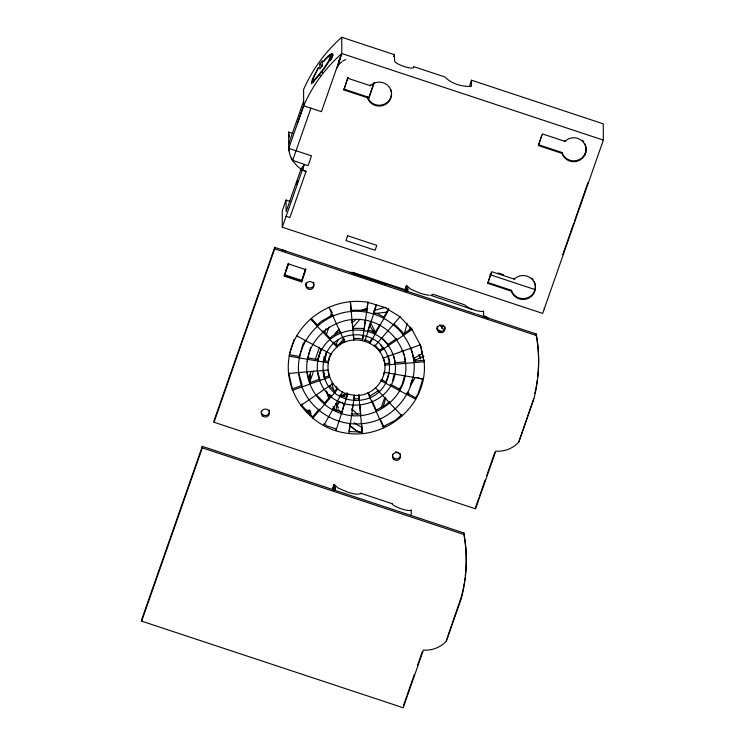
<?xml version="1.0" encoding="UTF-8"?>
<svg xmlns="http://www.w3.org/2000/svg" width="745" height="745" viewBox="0 0 745 745"><rect width="100%" height="100%" fill="white"/><g stroke="black" fill="none" stroke-linecap="round" stroke-linejoin="round"><path stroke-width="1.12" d="M405.476 363.355L404.628 356.79M465.308 575.838A154.932 150.686 -0.1 0 0 463.874 532.964L202.333 446.376L141.662 619.654L141.662 621.153L403.213 707.75L423.393 650.096A27.891 27.146 -0.1 0 0 446.413 641.035L446.413 640.3M429.176 295.244A13.857 2.999 19.3 0 1 419.91 293.102L410.607 289.162L406.481 285.447L406.5 291.016L475.599 313.924M289.013 150.835L288.762 148.311L303.653 105.781L303.597 89.512A153.964 149.773 -0.2 0 1 341.741 37.25L394.375 54.683L394.636 60.932A10.011 2.198 19.3 0 0 403.622 66.342A10.011 2.198 19.3 0 0 413.559 67.441L413.615 66.612L444.979 76.996C451.135 83.589 461.826 86.867 470.775 86.364L471.51 85.777L471.492 80.209L603.282 123.847L603.338 140.107L542.677 313.422L282.29 227.206L282.234 210.956L286.061 200.033L290.112 201.374M391.982 503.648L360.645 493.209L360.198 493.888L356.818 494.196A13.857 3.027 19.3 0 1 347.543 492.063L338.239 488.115L334.123 484.371L334.123 490.005M281.694 249.715L285.521 250.953M420.757 345.643L424.11 361.744C428.561 404.395 386.012 440.854 344.544 432.854C309.315 427.22 282.672 391.637 289.256 356.175L289.246 354.704L299.555 356.455L299.555 357.935M350.234 423.086L348.995 431.56L362.294 432.109L362.303 433.581L358.801 395.092M352.05 410.607L352.869 405.019M353.763 400.372C309.603 396.061 314.753 332.568 358.839 334.831C403.008 339.143 397.849 402.626 353.763 400.372L354.341 394.887M330.966 353.726L329.225 357.153L328.359 362.843L289.256 356.175C295.607 320.536 332.773 296.091 368.058 302.349L362.47 340.651L363.048 335.222M363.951 330.538L365.255 320.08M366.587 312.462L367.89 301.995M349.005 433.031L354.499 395.372C374.027 397.234 390.529 376.029 383.293 357.665M324.746 361.111L326.385 352.18L324.755 360.72M383.368 375.089L383.805 372.984M330.408 56.052L330.771 56.592C326.487 65.588 320.033 74.034 312.993 81.037L313.766 77.061L318.543 67.525L312.434 78.83L311.382 83.85C319.67 75.189 327.558 65.15 332.95 54.357L332.577 53.631C328.657 54.692 325.435 58.24 323.498 61.639C325.397 59.712 330.24 53.426 331.897 57.728M323.302 361.977L324.196 356.315M389.067 372.789L385.687 383.247M534.845 393.323L534.966 392.82A154.932 150.769 -0.3 0 0 535.86 388.601M317.985 361.074L320.005 351.919L321.71 348.986M392.587 380.322L394.04 374.847M299.555 356.455L302.675 344.851L305.385 340.232M410.197 386.338L411.901 380.006M307.685 359.313L310.497 347.626M404.637 375.424L402.095 384.625L399.441 389.095L399.441 390.566M404.116 334.626L407.217 323.498M383.172 406.612L385.836 397.793M289.6 353.605L294.219 339.301M341.555 413.289L344.311 403.25M346.22 398.836L347.44 393.556M368.281 328.992L370.358 322.576M376.197 304.491L373.524 312.76L378.171 313.943L383.871 317.1L383.871 318.571M347.757 394.077L336.07 430.265L336.06 428.785L327.586 426.196L323.824 423.868L323.833 425.339L342.672 391.833M376.532 304.938L364.854 341.117L364.845 339.646L369.92 341.89L369.93 343.371L388.778 309.855M422.992 378.646L418.019 394.04L415.626 397.709L415.635 399.19L381.198 380.853L381.198 379.382L385.687 381.766M337.411 66.668L340.307 57.765M337.625 66.286L341.797 53.51L341.741 37.25M282.29 227.206L304.239 164.533L301.399 169.217L306.037 171.443L289.907 217.54L286.117 216.292M381.254 407.608L384.662 397.718M306.037 171.443L302.247 170.195L297.292 166.144L292.571 160.65L310.944 108.193M309.594 381.291L310.348 379.121L310.293 374.53L308.765 378.898M308.458 378.879L311.131 371.243M315.321 359.23L319.512 347.226M324.466 333.043L325.984 328.675M330.175 316.672L331.702 312.304M301.353 406.099L302.116 403.902M309.417 383.032L313.645 370.954M317.482 359.965L321.319 348.986M326.319 334.701L329.001 327.018M288.743 143.701L303.634 101.143M297.302 123.884L303.653 105.753M141.662 621.153L202.333 447.875L202.333 446.376M301.38 167.998L286.099 211.664L286.061 200.033M338.528 61.956L339.944 57.905M341.797 53.51L321.44 111.666L303.653 105.781A153.964 149.773 -0.2 0 1 341.797 53.519L603.338 140.107M296.622 184.099L297.767 180.821M406.5 291.016L274.709 247.377L214.02 420.748L214.029 422.238L475.571 508.863L495.76 451.172A27.891 27.155 -0.3 0 0 518.781 442.111L533.681 399.544A154.932 150.769 -0.3 0 0 536.251 335.483L536.251 333.993L476.651 314.26M214.029 422.238L274.719 248.858L274.709 247.377M343.873 89.931L347.943 77.433L343.873 89.931L367.546 97.772L368.626 100.23A12.32 11.985 -0.2 0 0 386.413 103.834A12.32 11.985 -0.2 0 0 388.555 86.28A12.32 11.985 -0.2 0 0 370.395 85.74L347.943 78.299M285.773 270.621L288.259 263.506M288.622 263.972L305.822 269.671L301.557 281.871L284.357 276.171L288.622 263.199L284.348 275.399L301.548 281.098L305.822 268.898M301.557 281.871L305.459 269.215M368.468 98.387L373.813 83.105M368.3 99.858L374.279 82.769M393.639 56.806L394.375 54.683M471.492 80.209L470.002 84.464L470.011 86.69M334.123 484.371C331.897 489.297 332.717 491.123 334.552 484.818M332.931 488.729L334.403 484.52M332.996 489.782L334.105 486.615L335.446 487.072L335.455 490.461M333.369 490.014L334.105 487.9L335.446 488.347M406.481 285.447L404.991 289.703L405.746 290.774M405.289 289.805L406.761 285.586M405.364 290.829L406.472 287.663L407.804 288.11L407.832 291.481M405.736 291.053L406.481 288.939L407.813 289.386M487.733 283.333L491.802 271.711L514.255 279.142A12.32 11.985 -0.2 0 1 532.414 279.692A12.32 11.985 -0.2 0 1 530.263 297.236A12.32 11.985 -0.2 0 1 512.476 293.632L511.396 291.174L487.733 283.333L491.057 272.949M538.411 145.564L542.481 133.932L564.933 141.364A12.32 11.985 -0.2 0 1 583.093 141.913A12.32 11.985 -0.2 0 1 580.942 159.458A12.32 11.985 -0.2 0 1 563.164 155.854L562.075 153.395L538.411 145.564L541.736 135.171M584.723 155.491L585.877 152.203M403.585 705.161L406.649 696.417M407.031 695.327L414.332 674.476M417.405 665.704L422.396 651.437M562.764 254.585L573.827 222.969M574.591 220.781L587.945 182.627M475.561 507.382L479.007 497.539M479.389 496.449L485.153 479.985M486.69 475.589L494.755 452.532M446.795 639.21L461.304 596.996M446.413 641.035L461.313 598.496A154.932 150.695 -0.6 0 0 463.893 534.472L463.874 532.964M533.662 398.743L518.781 442.111M314.055 80.823L313.403 82.593L311.466 81.484M409.126 330.314L410.346 327.074M336.405 68.913L338.5 64.945L341.694 61.733M304.239 164.533L301.902 169.488L302.87 168.426L302.153 169.627L302.545 169.348M369.92 341.89L371.895 338.398M374.931 334.486L374.921 333.006L379.354 325.118M383.871 317.1L388.769 308.383M441.645 327.288L442.856 325.351M441.655 328.294L443.471 325.388M339.254 401.35L336.74 405.243L336.815 410.728M342.393 396.48L343.65 394.533M336.153 407.189L339.897 401.378M343.035 396.517L344.916 393.593M341.34 412.665L342.607 410.709M319.791 64.089L322.352 60.708L322.362 65.56L319.81 68.94L319.791 64.089L322.492 66.026M339.189 344.218L343.641 338.854M352.562 328.117L359.993 319.177M338.09 388.769L312.602 418.401L312.593 416.911L319.307 409.107M324.606 404.433L324.606 402.961L331.32 395.157M334.794 392.596L334.784 391.116L337.42 388.052M389.486 360.012L389.663 363.234L384.55 363.681L384.56 365.162L424.11 361.744L420.245 344.87L412.032 329.532L400.009 316.802L374.521 346.434L374.512 344.944M338.975 329.43L334.486 334.635L339.208 329.057M310.656 319.233L337.01 347.161L337.457 345.177L344.805 340.772M379.047 390.231L369.874 396.07L369.883 397.551M330.11 57.291L330.771 56.592M330.035 339.767L330.026 338.286L332.168 336.163L340.53 331.357L340.54 332.829M317.426 326.403L317.426 324.932L320.797 321.607L332.968 314.679L332.978 316.159M389.579 401.387L386.45 404.433L376.253 410.141L376.262 411.622M401.937 414.49L395.399 420.338L383.601 426.326L383.601 427.807L367.797 392.95M352.05 322.557L355.98 319.456M412.032 329.532L379.522 351.742L379.522 350.252L383.722 347.384L383.731 348.865M388.145 345.848L388.145 344.367L396.703 338.519L396.713 339.999M403.464 335.39L403.455 333.909L412.022 328.061M300.58 405.662L333.08 383.461M331.897 56.229L330.1 54.627L332.056 56.257L331.404 56.685L329.448 55.056M342.626 61.081L345.699 59.553M413.466 358.559L422.452 353.549M341.992 396.647L347.133 393.956L354.406 395.372M341.126 395.949L347.282 392.857M413.41 360.897L423.924 356.324M328.238 371.522L329.653 377.072L292.357 390.333L292.347 388.853L302.181 385.361L298.922 373.785M309.929 384.085L309.929 382.604L319.754 379.112L317.566 371.485M324.839 378.786L324.829 377.305L329.653 375.592M382.949 358.122L420.245 344.87M367.201 308.439L361.735 310.367L367.639 308.197M431.262 295.281L433.003 294.275L464.34 304.724L469.387 308.234L476.344 310.684L482.034 311.587L483.589 310.982L483.607 316.56M386.078 307.424L384.355 307.694A57.775 55.53 -72.9 0 0 374.176 310.74M375.573 313.496L387.074 312.053M405.466 361.874L395.046 362.768L395.055 364.249M424.101 360.263L413.68 361.167L413.689 362.647M288.492 373.459L328.051 370.042M350.308 301.613L353.8 340.102L353.8 338.63L358.196 338.351L362.47 339.18M353.763 398.892L359.248 398.594L358.885 394.617M352.05 319.4L352.869 328.415L361.008 328.331L363.942 329.067M350.401 301.269L351.221 310.283L363.551 310.209L366.577 310.982M360.654 415.449L360.645 413.969L351.565 413.969L351.575 415.44M382.949 426.494L385.249 426.512M307.676 357.842L317.975 359.593M323.302 360.506L328.359 361.362M384.243 372.36L423.356 379.019M302.247 170.195L303.662 170.447M346.211 397.364L340.214 394.72L340.223 396.2M341.545 411.808L337.271 410.7L332.68 408.111L332.689 409.592M368.058 302.349L385.016 307.527L400.009 316.802M292.729 159.849L292.571 160.65M538.411 144.688L562.075 152.52L563.155 154.979A12.32 11.985 -0.2 0 0 586.073 148.711M343.873 89.065L367.536 96.906L368.626 99.364A12.32 11.985 -0.2 0 0 391.078 89.987M288.762 148.329L311.503 155.854L308.067 165.66L292.44 160.287A26.895 26.159 -0.2 0 1 288.762 148.311L288.697 132.061L293.036 133.495M498.209 272.959L503.555 274.728M490.005 274.681L535.292 289.665M487.724 282.457L511.396 290.299L512.476 292.757A12.32 11.985 -0.2 0 0 535.385 286.48M351.817 273.359A8.297 8.093 -0.7 0 1 353.8 273.648L386.171 284.385M482.807 316.439L485.87 317.528L485.861 316.513L483.663 315.787M274.719 248.858L536.251 335.483M301.548 280.39L284.348 274.691L284.357 276.171M395.604 451.703L398.882 452.792M202.333 447.875L463.884 534.472M349.805 272.54A8.297 8.093 -0.7 0 1 353.791 272.642L405.513 289.824M430.573 295.271L472.917 309.585M417.126 377.445L422.517 379.419M360.329 432.519L355.495 430.238L349.545 425.283M360.152 432.472L356.119 430.601L349.889 425.488M347.077 393.947C327.083 388.21 321.039 359.667 337.466 346.658C352.879 332.792 380.583 341.555 384.364 362.191M390.324 384.234L399.441 389.095M415.626 397.709L406.668 392.941L406.677 394.412M296.976 336.014L331.404 354.341M374.921 333.006L370.898 330.808L367.937 330.063L367.946 331.544M485.861 316.513L488.226 318.292M372.528 330.305L375.471 332.102M318.86 74.686L320.201 75.58M321.151 71.678L322.464 72.619M436.784 328.48L441.291 332.065M330.1 56.117L332.065 57.747L332.056 56.257M331.348 59.479L330.11 58.455L331.311 59.526M329.411 59.851L330.65 60.885M375.34 345.652L379.522 350.252M334.784 391.116L329.476 385.752M331.376 53.864L333.173 55.475M330.706 56.657L331.963 57.663M351.752 408.884L357.656 414.462M382.101 337.885L388.145 344.367M394.086 323.898L402.049 331.572L403.455 333.909M316.923 395.474L324.606 402.961M439.764 325.127L444.56 330.659M338.23 409.713L340.512 412.013M311.401 318.553L317.426 324.932M330.026 338.286L323.013 330.854L323.023 332.335M337.01 345.68L333.546 342.011L333.546 343.492M375.592 388.043L401.946 415.971M301.325 404.973L312.593 416.911M335.501 403.511L338.705 407.99M333.099 406.649L336.2 410.989M292.617 160.529L291.239 158.052M407.887 392.14L409.052 394.142M342.253 402.244L343.771 404.88M369.408 324.783L374.539 333.853M380.807 344.944L382.52 347.971M370.61 322.883L375.918 333.155M330.761 309.808L332.093 312.732M343.547 338.016L344.386 339.86M368.207 392.392L369.874 396.07M372.062 400.894L376.253 410.141M380.062 418.532L383.601 426.326M329.001 307.387L344.814 342.253M326.487 391.255L329.262 398.724M326.403 391.106L329.02 398.296M388.108 355.942L389.141 358.997M323.106 372.221L324.829 377.305M393.155 354.22C410.095 407.422 327.986 427.146 317.575 372.956C311.987 323.032 386.431 313.189 395.036 362.238M410.709 347.934C423.765 380.769 398.91 419.621 364.165 423.43C334.002 427.686 303.159 405.764 298.931 375.266C294.508 344.888 318.311 315.489 348.437 311.773C378.6 307.517 409.443 329.439 413.68 359.928M402.943 350.653L404.069 354.741M307.126 372.388L309.929 382.604M288.743 373.105L292.347 388.853M353.437 334.645L353.8 338.63M359.826 404.963L360.645 413.969M361.474 423.095L362.294 432.109M324.019 376.83L323.423 370.051L323.982 377.045M336.34 386.636L336.544 390.054M487.519 317.603L487.537 318.609L486.727 317.007M353.791 272.642L353.8 273.648M411.231 515.54L411.231 509.906L410.719 510.353A10.188 2.226 19.3 0 1 401.62 508.919L399.246 508.127A10.188 2.226 19.3 0 1 392 503.583M389.663 363.234L389.672 364.715M359.248 398.594L359.258 400.074M352.869 328.415L352.879 329.886M351.221 310.283L351.23 311.755M319.754 379.112L319.763 380.593M564.933 140.488L564.933 141.364M562.075 152.52L562.075 153.395M544.26 308.011L544.26 308.886M514.246 278.267L514.255 279.142M511.396 290.299L511.396 291.174M370.395 84.874L370.395 85.74M367.536 96.906L367.546 97.772M292.608 159.672L292.738 160.706M465.048 577.98A154.932 150.686 -0.1 0 1 464.601 581.175M464.256 583.307A154.932 150.686 -0.1 0 1 463.697 586.483M463.492 587.544A154.932 150.686 -0.1 0 1 461.583 595.953M536.251 333.993A154.932 150.769 -0.3 0 1 538.263 370.461M538.188 371.531A154.932 150.769 -0.3 0 1 537.676 376.896M537.275 380.099A154.932 150.769 -0.3 0 1 536.065 387.549M444.914 326.701A3.93 3.818 -0.3 0 1 440.807 331.255A3.93 3.818 -0.3 0 1 437.343 326.208M400.438 455.735A4.032 3.921 -0.3 0 1 395.688 458.818A4.032 3.921 -0.3 0 1 392.531 454.208M400.298 453.714A4.032 3.921 -0.3 0 1 400.503 454.72M269.411 412.013A4.088 3.976 -0.3 0 1 264.866 415.505A4.088 3.976 -0.3 0 1 261.281 411.091M269.103 409.974A4.088 3.976 -0.3 0 1 269.392 410.979M313.962 285.773A4.07 3.958 -0.3 0 1 307.946 288.976A4.07 3.958 -0.3 0 1 307.499 282.318A4.07 3.958 -0.3 0 1 313.887 284.739M313.952 284.292A4.07 3.958 -0.3 0 1 309.101 287.915A4.07 3.958 -0.3 0 1 306.046 282.765M313.543 282.29A4.07 3.958 -0.3 0 1 313.878 283.268M531.669 278.053A12.32 11.985 -0.2 0 1 533.075 279.636M534.165 281.424A12.32 11.985 -0.2 0 1 535.329 285.437M289.46 137.043A26.895 26.159 -0.2 0 1 288.697 132.061M582.357 140.274A12.32 11.985 -0.2 0 1 583.754 141.867M584.853 143.655A12.32 11.985 -0.2 0 1 586.008 147.668M413.81 357.153A21.558 21.018 -0.7 0 1 415.365 361.288M418.811 354.76A27.137 26.447 -0.7 0 1 420.525 359.062M419.295 354.788A27.137 26.447 -0.7 0 1 420.515 358.056M305.897 410.29A4.07 3.967 -0.7 0 1 310.535 415.459M310.665 412.404A4.07 3.967 -0.7 0 1 310.525 414.453M308.942 409.88A4.07 3.967 -0.7 0 1 310.32 411.426M362.089 427.369A71.287 69.481 -0.7 0 1 354.108 422.741M330.631 396.433A71.287 69.481 -0.7 0 1 329.635 394.394M324.159 377.063A71.287 69.481 -0.7 0 1 323.33 370.265M309.445 379.671A47.82 46.609 -0.7 0 1 310.293 374.53M309.771 382.194A47.82 46.609 -0.7 0 1 310.348 379.121M309.277 410.551A4.07 3.967 -0.7 0 1 306.335 411.529M333.928 390.743A57.775 57.216 -72.7 0 1 331.86 383.088M309.995 410.784A4.07 3.967 -0.7 0 1 307.406 412.469M335.921 344.87A57.775 57.43 56.8 0 1 338.416 339.497M414.918 377.501A21.558 21.018 -0.7 0 1 411.072 384.178M401.471 350.83A21.558 21.018 -0.7 0 1 403.567 351.649M307.145 361.269C303.466 387.298 323.963 412.376 349.787 415.44C375.638 418.96 401.955 400.065 405.466 373.934C409.135 347.906 388.639 322.818 362.824 319.754C336.973 316.234 310.646 335.138 307.145 361.269M347.645 235.727L345.959 240.542L375.117 250.199L376.802 245.375L347.645 235.727M438.889 332.102A3.93 3.818 -0.3 0 0 444.988 329.178A3.93 3.818 -0.3 0 0 439.336 325.49A3.93 3.818 -0.3 0 0 438.889 332.102M393.826 459.414A4.032 3.921 -0.3 0 0 400.438 457.225A4.032 3.921 -0.3 0 0 395.195 452.746A4.032 3.921 -0.3 0 0 393.826 459.414M262.911 416.231A4.088 3.976 -0.3 0 0 269.42 413.503A4.088 3.976 -0.3 0 0 263.739 409.378A4.088 3.976 -0.3 0 0 262.911 416.231"/></g></svg>
